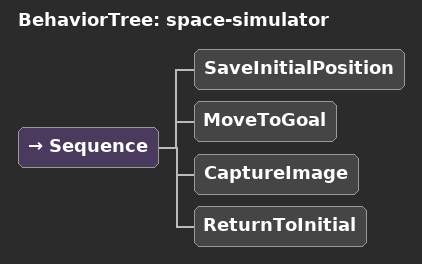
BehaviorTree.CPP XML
<?xml version="1.0" encoding="UTF-8"?>
<root BTCPP_format="4">
  <BehaviorTree ID="space-simulator">
    <Sequence>
      <SaveInitialPosition/>
      <MoveToGoal/>
      <CaptureImage/>
      <ReturnToInitial/>
    </Sequence>
  </BehaviorTree>

</root>
